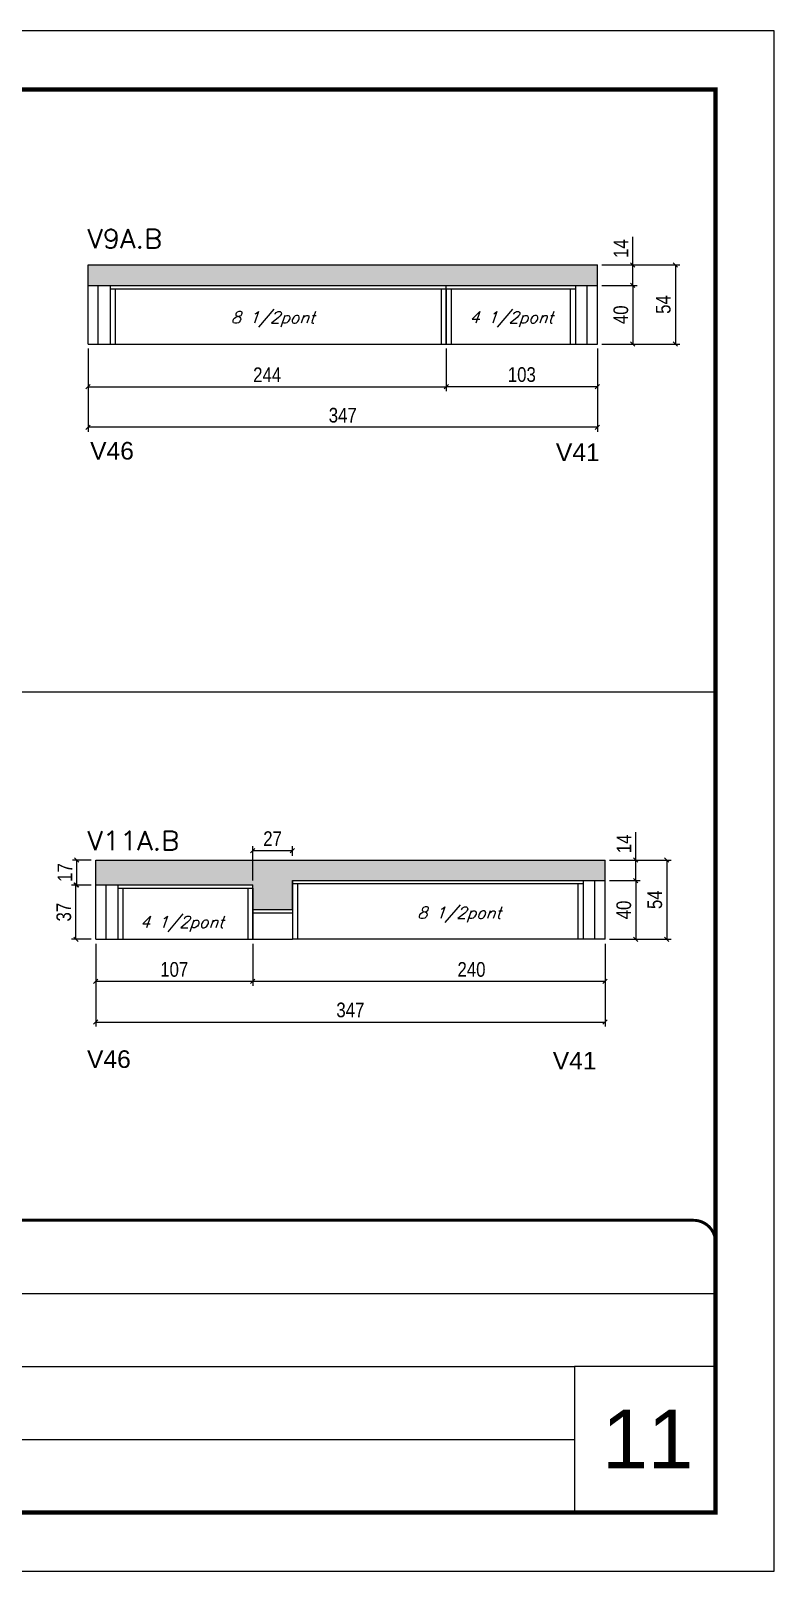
# Model space of a CAD drawing. Header units: millimetres. Extents: x 2921 to 9246, y 316 to 11751.
# Drawn here: x 7070 to 7576, y 7207 to 8257 of the extents above; entities that cross this region are included whole.
import ezdxf

# ---------------------------------------------------------------- set-up
doc = ezdxf.new("R2010")
doc.units = ezdxf.units.MM
doc.linetypes.add('CONTINUO', pattern=[0])
doc.linetypes.add('DASHED', pattern=[0.75, 0.5, -0.25])
for name, color, linetype in [('1', 3, 'Continuous'), ('5', 5, 'Continuous'), ('8', 8, 'Continuous'), ('COTA', 241, 'Continuous'), ('Painéis', 200, 'Continuous'), ('SARR_2.2x7', 40, 'Continuous'), ('SARR_3.5x7', 81, 'Continuous'), ('texto', 7, 'Continuous')]:
    doc.layers.add(name, color=color, linetype=linetype)
for name, color, linetype, lineweight in [('CARIMBO', 255, 'Continuous', 9), ('Folhas', 255, 'Continuous', 9), ('SARRAFO DE PRESSAO', 251, 'DASHED', 9), ('Texto Seção', 7, 'Continuous', 15)]:
    doc.layers.add(name, color=color, linetype=linetype, lineweight=lineweight)
doc.styles.add('arial', font='arial.ttf')
doc.styles.add('COTA TECNICA', font='techl___.ttf', dxfattribs={"height": 10})
doc.styles.add('COTA TECNICA-50', font='techl___.ttf', dxfattribs={"height": 10})
doc.styles.add('REGUA-120', font='ROMANS.shx', dxfattribs={"height": 15})
doc.styles.add('Romans', font='romans.shx')
doc.styles.get("Standard").update_dxf_attribs({"font": 'arial.ttf'})
doc.dimstyles.new('COTA PAINEL-50', dxfattribs={"dimtxt": 10, "dimasz": 3, "dimexe": 3, "dimexo": 3, "dimgap": 3, "dimtad": 1, "dimdec": 1, "dimzin": 12, "dimdsep": 46, "dimtxsty": 'COTA TECNICA-50', "dimblk1": 'OBLIQUE', "dimblk2": 'OBLIQUE', "dimsah": 1, "dimcen": 0.9, "dimclrd": 4, "dimclre": 4, "dimclrt": 240, "dimadec": 1, "dimazin": 3, "dimtfac": 1, "dimtdec": 1, "dimtmove": 0, "dimatfit": 3, "dimfxl": 1, "dimtolj": 1, "dimtzin": 12, "dimarcsym": 0})
doc.dimstyles.new('PAINEL', dxfattribs={"dimtxt": 10, "dimasz": 3, "dimexe": 3, "dimexo": 3, "dimgap": 3, "dimtad": 1, "dimdec": 1, "dimzin": 12, "dimdsep": 46, "dimtxsty": 'COTA TECNICA', "dimblk1": 'OBLIQUE', "dimblk2": 'OBLIQUE', "dimsah": 1, "dimcen": 0.9, "dimclrd": 4, "dimclre": 4, "dimclrt": 240, "dimadec": 1, "dimazin": 3, "dimtfac": 1, "dimtdec": 1, "dimtmove": 0, "dimatfit": 3, "dimfxl": 1, "dimtolj": 1, "dimtzin": 12, "dimarcsym": 0})

# ---------------------------------------------------------------- blocks, each defined once
blk = doc.blocks.new('9999999999')
at = {"color": 30, "linetype": 'CONTINUO'}
for p, q in [((98564.6, 34379.6), (99584, 34379.6)), ((98564.6, 34329.8), (99488, 34329.8)), ((99584, 34329.8), (99488, 34329.8)), ((99488, 34329.8), (99488, 34230.2)), ((98564.6, 34280), (99488, 34280))]:
    blk.add_line(p, q, dxfattribs=at)
at = {"color": 30, "linetype": 'CONTINUO', "const_width": 2}
blk.add_lwpolyline([(99584, 34230.2), (99584, 34414.4, 0.414214), (99569, 34429.4), (98229, 34429.4, 0.414214), (98214, 34414.4), (98214, 34245.2, 0.414214), (98229, 34230.2), (99584, 34230.2)], format="xyb", dxfattribs=at)
at = {"layer": 'Folhas'}
blk.add_lwpolyline([(98139, 34190.2), (99624, 34190.2), (99624, 35240.2), (98139, 35240.2)], close=True, dxfattribs=at)
at = {"layer": 'Folhas', "color": 30, "const_width": 3}
blk.add_lwpolyline([(98214, 34230.2), (99584, 34230.2), (99584, 35200.2), (98214, 35200.2)], close=True, dxfattribs=at)
blk = doc.blocks.new('_Oblique')
at = {"layer": '1', "color": 0, "lineweight": -2}
blk.add_line((-0.5, -0.5), (0.5, 0.5), dxfattribs=at)
blk = doc.blocks.new('*D757')
at = {"layer": 'COTA', "color": 4, "linetype": 'ByBlock', "lineweight": -2, "transparency": 16777216}
for p, q in [((7108.7, 8040.8), (7108.7, 8011.8)), ((7352.7, 8040.8), (7352.7, 8011.8)), ((7108.7, 8014.8), (7352.7, 8014.8))]:
    blk.add_line(p, q, dxfattribs=at)
at = {"layer": 'Defpoints', "color": 0, "linetype": 'ByBlock', "transparency": 16777216}
for p in [(7108.7, 8043.8), (7352.7, 8043.8), (7352.7, 8014.8)]:
    blk.add_point(p, dxfattribs=at)
at = {"layer": 'COTA', "color": 4, "linetype": 'ByBlock', "lineweight": -2, "transparency": 16777216, "xscale": 3, "yscale": 3, "zscale": 3, "rotation": 180}
blk.add_blockref('_Oblique', (7108.7, 8014.8), dxfattribs=at)
at = {"layer": 'COTA', "color": 4, "linetype": 'ByBlock', "lineweight": -2, "transparency": 16777216, "xscale": 3, "yscale": 3, "zscale": 3}
blk.add_blockref('_Oblique', (7352.7, 8014.8), dxfattribs=at)
at = {"layer": 'COTA', "color": 240, "linetype": 'ByBlock', "transparency": 16777216, "insert": (7230.7, 8022.9), "char_height": 10, "width": 165.595, "attachment_point": 5, "style": 'COTA TECNICA'}
blk.add_mtext('\\A1;244 ', dxfattribs=at)
blk = doc.blocks.new('*D758')
at = {"layer": 'COTA', "color": 4, "lineweight": -2, "transparency": 16777216}
for p, q in [((7352.7, 8040.8), (7352.7, 8011.8)), ((7455.7, 8040.8), (7455.7, 8011.8)), ((7455.7, 8014.8), (7352.7, 8014.8))]:
    blk.add_line(p, q, dxfattribs=at)
at = {"layer": 'Defpoints', "color": 0, "transparency": 16777216}
for p in [(7352.7, 8043.8), (7455.7, 8043.8), (7352.7, 8014.8)]:
    blk.add_point(p, dxfattribs=at)
at = {"layer": 'COTA', "color": 4, "lineweight": -2, "transparency": 16777216, "xscale": 3, "yscale": 3, "zscale": 3, "rotation": 180}
blk.add_blockref('_Oblique', (7352.7, 8014.8), dxfattribs=at)
at = {"layer": 'COTA', "color": 4, "lineweight": -2, "transparency": 16777216, "xscale": 3, "yscale": 3, "zscale": 3}
blk.add_blockref('_Oblique', (7455.7, 8014.8), dxfattribs=at)
at = {"layer": 'COTA', "color": 240, "transparency": 16777216, "insert": (7404.2, 8023), "char_height": 10, "attachment_point": 5, "style": 'COTA TECNICA'}
blk.add_mtext('\\A1;103', dxfattribs=at)
blk = doc.blocks.new('*D759')
at = {"layer": 'Defpoints', "color": 0, "transparency": 16777216}
for p in [(7455.7, 8043.8), (7108.7, 8014.8), (7108.7, 7987.1)]:
    blk.add_point(p, dxfattribs=at)
at = {"layer": 'Painéis', "color": 4, "lineweight": -2, "transparency": 16777216}
for p, q in [((7455.7, 8040.8), (7455.7, 7984.1)), ((7108.7, 8011.8), (7108.7, 7984.1)), ((7455.7, 7987.1), (7108.7, 7987.1))]:
    blk.add_line(p, q, dxfattribs=at)
at = {"layer": 'Painéis', "color": 4, "lineweight": -2, "transparency": 16777216, "xscale": 3, "yscale": 3, "zscale": 3, "rotation": 180}
blk.add_blockref('_Oblique', (7108.7, 7987.1), dxfattribs=at)
at = {"layer": 'Painéis', "color": 4, "lineweight": -2, "transparency": 16777216, "xscale": 3, "yscale": 3, "zscale": 3}
blk.add_blockref('_Oblique', (7455.7, 7987.1), dxfattribs=at)
at = {"layer": 'Painéis', "color": 240, "lineweight": 5, "transparency": 16777216, "insert": (7282.2, 7995.3), "char_height": 10, "attachment_point": 5, "style": 'COTA TECNICA'}
blk.add_mtext('\\A1;347', dxfattribs=at)
blk = doc.blocks.new('*D1158')
at = {"layer": 'Defpoints', "color": 0, "transparency": 16777216}
for p in [(7455.7, 8097.8), (7455.7, 8043.8), (7508.8, 8043.8)]:
    blk.add_point(p, dxfattribs=at)
at = {"layer": 'Painéis', "color": 4, "lineweight": -2, "transparency": 16777216}
for p, q in [((7458.7, 8097.8), (7511.8, 8097.8)), ((7508.8, 8097.8), (7508.8, 8043.8)), ((7458.7, 8043.8), (7511.8, 8043.8))]:
    blk.add_line(p, q, dxfattribs=at)
at = {"layer": 'Painéis', "color": 4, "lineweight": -2, "transparency": 16777216, "xscale": 3, "yscale": 3, "zscale": 3}
for p, rotation in [((7508.8, 8097.8), 90), ((7508.8, 8043.8), 270)]:
    blk.add_blockref('_Oblique', p, dxfattribs=dict(at, rotation=rotation))
at = {"layer": 'Painéis', "color": 240, "lineweight": 5, "transparency": 16777216, "insert": (7500.6, 8070.8), "char_height": 10, "attachment_point": 5, "rotation": 90, "style": 'COTA TECNICA'}
blk.add_mtext('\\A1;54', dxfattribs=at)
blk = doc.blocks.new('*D1159')
at = {"layer": 'Defpoints', "color": 0, "transparency": 16777216}
for p in [(7455.7, 8083.8), (7455.7, 8043.8), (7479.8, 8043.8)]:
    blk.add_point(p, dxfattribs=at)
at = {"layer": 'Painéis', "color": 4, "lineweight": -2, "transparency": 16777216}
for p, q in [((7458.7, 8083.8), (7482.8, 8083.8)), ((7479.8, 8083.8), (7479.8, 8043.8)), ((7458.7, 8043.8), (7482.8, 8043.8))]:
    blk.add_line(p, q, dxfattribs=at)
at = {"layer": 'Painéis', "color": 4, "lineweight": -2, "transparency": 16777216, "xscale": 3, "yscale": 3, "zscale": 3}
for p, rotation in [((7479.8, 8083.8), 90), ((7479.8, 8043.8), 270)]:
    blk.add_blockref('_Oblique', p, dxfattribs=dict(at, rotation=rotation))
at = {"layer": 'Painéis', "color": 240, "lineweight": 5, "transparency": 16777216, "insert": (7471.7, 8063.8), "char_height": 10, "attachment_point": 5, "rotation": 90, "style": 'COTA TECNICA'}
blk.add_mtext('\\A1;40', dxfattribs=at)
blk = doc.blocks.new('*D1160')
at = {"layer": 'Defpoints', "color": 0, "transparency": 16777216}
for p in [(7455.7, 8097.8), (7479.8, 8097.8), (7455.7, 8083.8)]:
    blk.add_point(p, dxfattribs=at)
at = {"layer": 'Painéis', "color": 4, "lineweight": -2, "transparency": 16777216}
for p, q in [((7479.8, 8097.8), (7479.8, 8116.9)), ((7458.7, 8097.8), (7482.8, 8097.8)), ((7479.8, 8083.8), (7479.8, 8097.8)), ((7458.7, 8083.8), (7482.8, 8083.8))]:
    blk.add_line(p, q, dxfattribs=at)
at = {"layer": 'Painéis', "color": 4, "lineweight": -2, "transparency": 16777216, "xscale": 3, "yscale": 3, "zscale": 3}
for p, rotation in [((7479.8, 8097.8), 90), ((7479.8, 8083.8), 270)]:
    blk.add_blockref('_Oblique', p, dxfattribs=dict(at, rotation=rotation))
at = {"layer": 'Painéis', "color": 240, "lineweight": 5, "transparency": 16777216, "insert": (7471.7, 8108.9), "char_height": 10, "attachment_point": 5, "rotation": 90, "style": 'COTA TECNICA'}
blk.add_mtext('\\A1;14', dxfattribs=at)
blk = doc.blocks.new('*D1250')
at = {"layer": 'COTA', "color": 4, "linetype": 'ByBlock', "lineweight": -2, "transparency": 16777216}
for p, q in [((7113.9, 7635.1), (7113.9, 7578.7)), ((7460.9, 7635.1), (7460.9, 7578.7)), ((7113.9, 7581.7), (7460.9, 7581.7))]:
    blk.add_line(p, q, dxfattribs=at)
at = {"layer": 'Defpoints', "color": 0, "linetype": 'ByBlock', "transparency": 16777216}
for p in [(7113.9, 7638.1), (7460.9, 7638.1), (7460.9, 7581.7)]:
    blk.add_point(p, dxfattribs=at)
at = {"layer": 'COTA', "color": 4, "linetype": 'ByBlock', "lineweight": -2, "transparency": 16777216, "xscale": 3, "yscale": 3, "zscale": 3, "rotation": 180}
blk.add_blockref('_Oblique', (7113.9, 7581.7), dxfattribs=at)
at = {"layer": 'COTA', "color": 4, "linetype": 'ByBlock', "lineweight": -2, "transparency": 16777216, "xscale": 3, "yscale": 3, "zscale": 3}
blk.add_blockref('_Oblique', (7460.9, 7581.7), dxfattribs=at)
at = {"layer": 'COTA', "color": 240, "linetype": 'ByBlock', "transparency": 16777216, "insert": (7287.4, 7589.9), "char_height": 10, "attachment_point": 5, "style": 'COTA TECNICA'}
blk.add_mtext('\\A1;347', dxfattribs=at)
blk = doc.blocks.new('*D1251')
at = {"layer": 'COTA', "color": 4, "lineweight": -2, "transparency": 16777216}
for p, q in [((7220.9, 7635.1), (7220.9, 7606.4)), ((7460.9, 7635.1), (7460.9, 7606.4)), ((7460.9, 7609.4), (7220.9, 7609.4))]:
    blk.add_line(p, q, dxfattribs=at)
at = {"layer": 'Defpoints', "color": 0, "transparency": 16777216}
for p in [(7220.9, 7638.1), (7460.9, 7638.1), (7220.9, 7609.4)]:
    blk.add_point(p, dxfattribs=at)
at = {"layer": 'COTA', "color": 4, "lineweight": -2, "transparency": 16777216, "xscale": 3, "yscale": 3, "zscale": 3, "rotation": 180}
blk.add_blockref('_Oblique', (7220.9, 7609.4), dxfattribs=at)
at = {"layer": 'COTA', "color": 4, "lineweight": -2, "transparency": 16777216, "xscale": 3, "yscale": 3, "zscale": 3}
blk.add_blockref('_Oblique', (7460.9, 7609.4), dxfattribs=at)
at = {"layer": 'COTA', "color": 240, "transparency": 16777216, "insert": (7369.9, 7617.5), "char_height": 10, "attachment_point": 5, "style": 'COTA TECNICA'}
blk.add_mtext('\\A1;240 ', dxfattribs=at)
blk = doc.blocks.new('*D1252')
at = {"layer": 'COTA', "color": 4, "lineweight": -2, "transparency": 16777216}
for p, q in [((7113.9, 7635.1), (7113.9, 7606.4)), ((7220.9, 7635.1), (7220.9, 7606.4)), ((7220.9, 7609.4), (7113.9, 7609.4))]:
    blk.add_line(p, q, dxfattribs=at)
at = {"layer": 'Defpoints', "color": 0, "transparency": 16777216}
for p in [(7113.9, 7638.1), (7220.9, 7638.1), (7113.9, 7609.4)]:
    blk.add_point(p, dxfattribs=at)
at = {"layer": 'COTA', "color": 4, "lineweight": -2, "transparency": 16777216, "xscale": 3, "yscale": 3, "zscale": 3, "rotation": 180}
blk.add_blockref('_Oblique', (7113.9, 7609.4), dxfattribs=at)
at = {"layer": 'COTA', "color": 4, "lineweight": -2, "transparency": 16777216, "xscale": 3, "yscale": 3, "zscale": 3}
blk.add_blockref('_Oblique', (7220.9, 7609.4), dxfattribs=at)
at = {"layer": 'COTA', "color": 240, "transparency": 16777216, "insert": (7167.4, 7617.5), "char_height": 10, "attachment_point": 5, "style": 'COTA TECNICA'}
blk.add_mtext('\\A1;107', dxfattribs=at)
blk = doc.blocks.new('*D1253')
at = {"layer": 'COTA', "color": 4, "lineweight": -2, "transparency": 16777216}
for p, q in [((7110.9, 7692.1), (7098, 7692.1)), ((7101, 7675.1), (7101, 7692.1)), ((7110.9, 7675.1), (7098, 7675.1))]:
    blk.add_line(p, q, dxfattribs=at)
at = {"layer": 'Defpoints', "color": 0, "transparency": 16777216}
for p in [(7101, 7692.1), (7113.9, 7692.1), (7113.9, 7675.1)]:
    blk.add_point(p, dxfattribs=at)
at = {"layer": 'COTA', "color": 4, "lineweight": -2, "transparency": 16777216, "xscale": 3, "yscale": 3, "zscale": 3}
for p, rotation in [((7101, 7692.1), 90), ((7101, 7675.1), 270)]:
    blk.add_blockref('_Oblique', p, dxfattribs=dict(at, rotation=rotation))
at = {"layer": 'COTA', "color": 240, "transparency": 16777216, "insert": (7092.9, 7683.6), "char_height": 10, "attachment_point": 5, "rotation": 90, "style": 'COTA TECNICA'}
blk.add_mtext('\\A1;17', dxfattribs=at)
blk = doc.blocks.new('*D1255')
at = {"layer": 'COTA', "color": 4, "lineweight": -2, "transparency": 16777216}
for p, q in [((7220.9, 7678.1), (7220.9, 7701.6)), ((7220.9, 7698.6), (7247.9, 7698.6)), ((7247.9, 7695.1), (7247.9, 7701.6))]:
    blk.add_line(p, q, dxfattribs=at)
at = {"layer": 'Defpoints', "color": 0, "transparency": 16777216}
for p in [(7247.9, 7698.6), (7247.9, 7692.1), (7220.9, 7675.1)]:
    blk.add_point(p, dxfattribs=at)
at = {"layer": 'COTA', "color": 4, "lineweight": -2, "transparency": 16777216, "xscale": 3, "yscale": 3, "zscale": 3, "rotation": 180}
blk.add_blockref('_Oblique', (7220.9, 7698.6), dxfattribs=at)
at = {"layer": 'COTA', "color": 4, "lineweight": -2, "transparency": 16777216, "xscale": 3, "yscale": 3, "zscale": 3}
blk.add_blockref('_Oblique', (7247.9, 7698.6), dxfattribs=at)
at = {"layer": 'COTA', "color": 240, "transparency": 16777216, "insert": (7234.4, 7706.7), "char_height": 10, "attachment_point": 5, "style": 'COTA TECNICA'}
blk.add_mtext('\\A1;27', dxfattribs=at)
blk = doc.blocks.new('*D1254')
at = {"layer": 'COTA', "color": 4, "lineweight": -2, "transparency": 16777216}
for p, q in [((7463.9, 7692.1), (7505.9, 7692.1)), ((7502.9, 7692.1), (7502.9, 7638.1)), ((7463.9, 7638.1), (7505.9, 7638.1))]:
    blk.add_line(p, q, dxfattribs=at)
at = {"layer": 'Defpoints', "color": 0, "transparency": 16777216}
for p in [(7460.9, 7692.1), (7460.9, 7638.1), (7502.9, 7638.1)]:
    blk.add_point(p, dxfattribs=at)
at = {"layer": 'COTA', "color": 4, "lineweight": -2, "transparency": 16777216, "xscale": 3, "yscale": 3, "zscale": 3}
for p, rotation in [((7502.9, 7692.1), 90), ((7502.9, 7638.1), 270)]:
    blk.add_blockref('_Oblique', p, dxfattribs=dict(at, rotation=rotation))
at = {"layer": 'COTA', "color": 240, "transparency": 16777216, "insert": (7494.8, 7665.1), "char_height": 10, "attachment_point": 5, "rotation": 90, "style": 'COTA TECNICA-50'}
blk.add_mtext('\\A1;54', dxfattribs=at)
blk = doc.blocks.new('*D1256')
at = {"layer": 'Defpoints', "color": 0, "transparency": 16777216}
for p in [(7460.9, 7692.1), (7481.8, 7692.1), (7460.9, 7678.1)]:
    blk.add_point(p, dxfattribs=at)
at = {"layer": 'Painéis', "color": 4, "lineweight": -2, "transparency": 16777216}
for p, q in [((7481.8, 7692.1), (7481.8, 7711.2)), ((7463.9, 7692.1), (7484.8, 7692.1)), ((7481.8, 7678.1), (7481.8, 7692.1)), ((7463.9, 7678.1), (7484.8, 7678.1))]:
    blk.add_line(p, q, dxfattribs=at)
at = {"layer": 'Painéis', "color": 4, "lineweight": -2, "transparency": 16777216, "xscale": 3, "yscale": 3, "zscale": 3}
for p, rotation in [((7481.8, 7692.1), 90), ((7481.8, 7678.1), 270)]:
    blk.add_blockref('_Oblique', p, dxfattribs=dict(at, rotation=rotation))
at = {"layer": 'Painéis', "color": 240, "lineweight": 5, "transparency": 16777216, "insert": (7473.8, 7703.2), "char_height": 10, "attachment_point": 5, "rotation": 90, "style": 'COTA TECNICA'}
blk.add_mtext('\\A1;14', dxfattribs=at)
blk = doc.blocks.new('*D1257')
at = {"layer": 'Defpoints', "color": 0, "transparency": 16777216}
for p in [(7460.9, 7678.1), (7460.9, 7638.1), (7481.8, 7638.1)]:
    blk.add_point(p, dxfattribs=at)
at = {"layer": 'Painéis', "color": 4, "lineweight": -2, "transparency": 16777216}
for p, q in [((7463.9, 7678.1), (7484.8, 7678.1)), ((7481.8, 7678.1), (7481.8, 7638.1)), ((7463.9, 7638.1), (7484.8, 7638.1))]:
    blk.add_line(p, q, dxfattribs=at)
at = {"layer": 'Painéis', "color": 4, "lineweight": -2, "transparency": 16777216, "xscale": 3, "yscale": 3, "zscale": 3}
for p, rotation in [((7481.8, 7678.1), 90), ((7481.8, 7638.1), 270)]:
    blk.add_blockref('_Oblique', p, dxfattribs=dict(at, rotation=rotation))
at = {"layer": 'Painéis', "color": 240, "lineweight": 5, "transparency": 16777216, "insert": (7473.7, 7658.1), "char_height": 10, "attachment_point": 5, "rotation": 90, "style": 'COTA TECNICA'}
blk.add_mtext('\\A1;40', dxfattribs=at)
blk = doc.blocks.new('*D1258')
at = {"layer": 'Defpoints', "color": 0, "transparency": 16777216}
for p in [(7100.4, 7675.1), (7113.9, 7675.1), (7113.9, 7638.1)]:
    blk.add_point(p, dxfattribs=at)
at = {"layer": 'Painéis', "color": 4, "lineweight": -2, "transparency": 16777216}
for p, q in [((7110.9, 7675.1), (7097.4, 7675.1)), ((7100.4, 7638.1), (7100.4, 7675.1)), ((7110.9, 7638.1), (7097.4, 7638.1))]:
    blk.add_line(p, q, dxfattribs=at)
at = {"layer": 'Painéis', "color": 4, "lineweight": -2, "transparency": 16777216, "xscale": 3, "yscale": 3, "zscale": 3}
for p, rotation in [((7100.4, 7675.1), 90), ((7100.4, 7638.1), 270)]:
    blk.add_blockref('_Oblique', p, dxfattribs=dict(at, rotation=rotation))
at = {"layer": 'Painéis', "color": 240, "lineweight": 5, "transparency": 16777216, "insert": (7092.2, 7656.6), "char_height": 10, "attachment_point": 5, "rotation": 90, "style": 'COTA TECNICA'}
blk.add_mtext('\\A1;37', dxfattribs=at)

msp = doc.modelspace()

# ---------------------------------------------------------------- hatches: boundary and pattern name
at = {"layer": 'COTA', "linetype": 'ByBlock'}
h = msp.add_hatch(dxfattribs=at)
h.set_pattern_fill('AR-CONC', color=256, scale=0.03)
h.set_pattern_definition([(50, (5495.9465, -8458.0364), (5.4655401, -0.4781726), [0.5715, -6.2865]), (355, (5495.9465, -8458.0364), (-1.0573026, 5.7317054), [0.4572, -5.0292175]), (100.451445, (5496.402, -8458.076), (4.4082374, 5.2535326), [0.4857003, -5.3427073]), (46.1842, (5495.9465, -8456.5124), (8.1323712, -1.2612698), [0.85725, -9.42975]), (96.63556, (5496.624, -8456.6175), (7.122124, 7.4227837), [0.7285507, -8.0140682]), (351.18415, (5495.9465, -8456.512), (7.122124, 7.4227837), [0.685799, -7.543792]), (21, (5496.7085, -8456.8934), (4.5484317, -3.067956), [0.5715, -6.2865]), (326, (5496.7085, -8456.8934), (1.8540609, 5.525639), [0.4572, -5.0292]), (71.451445, (5497.0876, -8457.149), (6.4024926, 2.457683), [0.4857003, -5.3426981]), (37.5, (5495.9465, -8458.0364), (0.0926581, 2.53665117), [0, -4.96824, 0, -5.1054, 0, -5.04825]), (7.5, (5495.9465, -8458.0364), (2.00458988, 3.00541724), [0, -2.91084, 0, -4.85394, 0, -1.92405]), (327.5, (5494.2473, -8458.0364), (4.06771786, -0.17186232), [0, -1.905, 0, -5.9436, 0, -7.8867]), (317.5, (5493.4853, -8458.0364), (4.44387544, 0.7627947), [0, -2.4765, 0, -3.94716, 0, -5.6007])])
h.paths.add_polyline_path([(7455.67, 8097.79), (7455.67, 8083.79), (7108.67, 8083.79), (7108.67, 8097.79)])
h = msp.add_hatch(dxfattribs=at)
h.set_pattern_fill('AR-CONC', color=256, scale=0.03)
h.set_pattern_definition([(50, (5256.212, -8863.705), (5.4655401, -0.4781726), [0.5715, -6.2865]), (355, (5256.212, -8863.705), (-1.0573026, 5.7317054), [0.4572, -5.0292175]), (100.451445, (5256.6675, -8863.745), (4.4082374, 5.2535326), [0.4857003, -5.3427073]), (46.1842, (5256.212, -8862.181), (8.1323712, -1.2612698), [0.85725, -9.42975]), (96.63556, (5256.89, -8862.286), (7.122124, 7.4227837), [0.7285507, -8.0140682]), (351.18415, (5256.212, -8862.181), (7.122124, 7.4227837), [0.685799, -7.543792]), (21, (5256.974, -8862.562), (4.5484317, -3.067956), [0.5715, -6.2865]), (326, (5256.974, -8862.562), (1.8540609, 5.525639), [0.4572, -5.0292]), (71.451445, (5257.353, -8862.818), (6.4024926, 2.457683), [0.4857003, -5.3426981]), (37.5, (5256.212, -8863.7052), (0.0926581, 2.53665117), [0, -4.96824, 0, -5.1054, 0, -5.04825]), (7.5, (5256.212, -8863.7052), (2.00458988, 3.00541724), [0, -2.91084, 0, -4.85394, 0, -1.92405]), (327.5, (5254.5128, -8863.7052), (4.06771786, -0.17186232), [0, -1.905, 0, -5.9436, 0, -7.8867]), (317.5, (5253.7508, -8863.705), (4.44387544, 0.7627947), [0, -2.4765, 0, -3.94716, 0, -5.6007])])
h.paths.add_polyline_path([(7220.93, 7658.12), (7220.93, 7675.12), (7129.98, 7675.12), (7113.93, 7675.12), (7113.93, 7692.12), (7247.93, 7692.12), (7247.93, 7658.12)])
h = msp.add_hatch(dxfattribs=at)
h.set_pattern_fill('AR-CONC', color=256, scale=0.03)
h.set_pattern_definition([(50, (3271.1406, -7802.3475), (5.4655401, -0.4781726), [0.5715, -6.2865]), (355, (3271.1406, -7802.3475), (-1.0573026, 5.7317054), [0.4572, -5.0292175]), (100.451445, (3271.596, -7802.3873), (4.4082374, 5.2535326), [0.4857003, -5.3427073]), (46.1842, (3271.1406, -7800.8235), (8.1323712, -1.2612698), [0.85725, -9.42975]), (96.63556, (3271.818, -7800.9286), (7.122124, 7.4227837), [0.7285507, -8.0140682]), (351.18415, (3271.1406, -7800.8235), (7.122124, 7.4227837), [0.685799, -7.543792]), (21, (3271.9026, -7801.2045), (4.5484317, -3.067956), [0.5715, -6.2865]), (326, (3271.9026, -7801.2045), (1.8540609, 5.525639), [0.4572, -5.0292]), (71.451445, (3272.2816, -7801.46), (6.4024926, 2.457683), [0.4857003, -5.3426981]), (37.5, (3271.1406, -7802.3475), (0.0926581, 2.53665117), [0, -4.96824, 0, -5.1054, 0, -5.04825]), (7.5, (3271.1406, -7802.3475), (2.00458988, 3.00541724), [0, -2.91084, 0, -4.85394, 0, -1.92405]), (327.5, (3269.4413, -7802.3475), (4.06771786, -0.17186232), [0, -1.905, 0, -5.9436, 0, -7.8867]), (317.5, (3268.6793, -7802.3475), (4.44387544, 0.7627947), [0, -2.4765, 0, -3.94716, 0, -5.6007])])
h.paths.add_polyline_path([(7247.93, 7692.12), (7460.93, 7692.12), (7460.93, 7678.12), (7247.93, 7678.12)])

# ---------------------------------------------------------------- linework, layer by layer
at = {"layer": '8', "linetype": 'ByBlock'}
msp.add_line((6166.13, 7806.88), (7536.13, 7806.88), dxfattribs=at)
at = {"layer": 'COTA', "linetype": 'ByBlock'}
for p, q in [((7108.67, 8097.79), (7455.67, 8097.79)), ((7108.67, 8083.79), (7108.67, 8097.79)), ((7455.67, 8083.79), (7455.67, 8097.79)), ((7113.93, 7692.12), (7460.93, 7692.12)), ((7113.93, 7675.12), (7113.93, 7692.12)), ((7113.93, 7689.12), (7113.93, 7689.12)), ((7460.93, 7692.12), (7460.93, 7692.12)), ((7460.93, 7678.12), (7460.93, 7692.12)), ((7113.93, 7675.12), (7113.93, 7675.12))]:
    msp.add_line(p, q, dxfattribs=at)
at = {"layer": 'Painéis', "linetype": 'ByBlock'}
for p, q in [((7108.67, 8083.79), (7455.67, 8083.79)), ((7108.67, 8043.79), (7108.67, 8083.79)), ((7352.67, 8043.79), (7352.67, 8083.79)), ((7108.67, 8043.79), (7455.67, 8043.79)), ((7247.93, 7658.12), (7247.93, 7678.12)), ((7460.93, 7638.12), (7460.93, 7678.12)), ((7113.93, 7675.12), (7220.93, 7675.12)), ((7113.93, 7638.12), (7113.93, 7675.12)), ((7113.93, 7638.12), (7247.93, 7638.12)), ((7460.93, 7638.12), (7247.93, 7638.12))]:
    msp.add_line(p, q, dxfattribs=at)
at = {"layer": 'Painéis'}
for p, q in [((7455.67, 8043.79), (7455.67, 8083.79)), ((7220.93, 7638.12), (7220.93, 7675.12)), ((7247.93, 7658.12), (7220.93, 7658.12))]:
    msp.add_line(p, q, dxfattribs=at)
at = {"layer": 'Painéis', "lineweight": 5}
msp.add_line((7247.93, 7678.12), (7460.93, 7678.12), dxfattribs=at)
at = {"layer": 'SARR_2.2x7', "linetype": 'Continuous'}
for p, q in [((7115.67, 8043.79), (7115.67, 8083.79)), ((7123.67, 8081.59), (7352.67, 8081.59)), ((7352.67, 8081.59), (7440.67, 8081.59)), ((7448.67, 8043.79), (7448.67, 8083.79)), ((7445.93, 7675.92), (7247.93, 7675.92)), ((7453.93, 7638.12), (7453.93, 7678.12)), ((7120.93, 7638.12), (7120.93, 7675.12)), ((7128.93, 7672.92), (7220.93, 7672.92)), ((7247.93, 7655.92), (7220.93, 7655.92))]:
    msp.add_line(p, q, dxfattribs=at)
at = {"layer": 'SARR_3.5x7'}
for p, q in [((7123.67, 8083.79), (7123.67, 8043.79)), ((7127.17, 8081.59), (7127.17, 8043.79)), ((7349.17, 8081.59), (7349.17, 8043.79)), ((7352.67, 8081.59), (7352.67, 8043.79)), ((7356.17, 8081.59), (7356.17, 8043.79)), ((7437.17, 8081.59), (7437.17, 8043.79)), ((7440.67, 8083.79), (7440.67, 8043.79)), ((7123.67, 8043.79), (7127.17, 8043.79)), ((7349.17, 8043.79), (7352.67, 8043.79)), ((7352.67, 8043.79), (7356.17, 8043.79)), ((7247.93, 7678.12), (7247.93, 7638.12)), ((7247.93, 7678.12), (7247.93, 7638.12)), ((7251.43, 7675.92), (7251.43, 7638.12)), ((7442.43, 7675.92), (7442.43, 7638.12)), ((7445.93, 7678.12), (7445.93, 7638.12)), ((7128.93, 7675.12), (7128.93, 7638.12)), ((7132.43, 7672.92), (7132.43, 7638.12)), ((7217.43, 7672.92), (7217.43, 7638.12)), ((7220.93, 7672.92), (7220.93, 7638.12))]:
    msp.add_line(p, q, dxfattribs=at)

# ---------------------------------------------------------------- block references
at = {"layer": 'SARRAFO DE PRESSAO', "color": 6, "linetype": 'ByBlock'}
msp.add_blockref('9999999999', (-92047.85, -26982.83), dxfattribs=at)

# ---------------------------------------------------------------- texts
at = {"layer": '5', "linetype": 'Continuous'}
for s, p in [('V46', (7110.08, 7965.13)), ('V41', (7427.41, 7964.08)), ('V46', (7107.97, 7550.43)), ('V41', (7425.3, 7549.38))]:
    msp.add_text(s, height=12, rotation=0.00004, dxfattribs=at).set_placement(p)
at = {"layer": 'CARIMBO', "style": 'arial'}
msp.add_text('11', height=40, dxfattribs=at).set_placement((7458.99, 7277.52))
at = {"layer": 'texto', "color": 2, "char_height": 8, "attachment_point": 5, "style": 'Romans'}
for s, insert in [('{\\Q19;\\C256;8 1/2pont}', (7234.54, 8060.71)), ('{\\Q19;\\C256;4 1/2pont}', (7397.04, 8060.71)), ('{\\Q19;\\C256;4 1/2pont}', (7172.63, 7648.58)), ('{\\Q19;\\C256;8 1/2pont}', (7361.51, 7654.85))]:
    msp.add_mtext(s, dxfattribs=dict(at, insert=insert))
at = {"layer": 'Texto Seção', "style": 'REGUA-120', "width": 1.05}
for s, p in [('V9A.B', (7108.18, 8109.11)), ('V11A.B', (7108.18, 7698.84))]:
    msp.add_text(s, height=13, dxfattribs=at).set_placement(p)

# ---------------------------------------------------------------- dimensions: what is measured, and where the dimension line sits
at = {"layer": 'COTA', "linetype": 'ByBlock'}
dim = msp.add_linear_dim(base=(7352.67, 8014.83), p1=(7108.67, 8043.79), p2=(7352.67, 8043.79), text='<> ', dimstyle='PAINEL', dxfattribs=at)
dim.commit()
dim.dimension.update_dxf_attribs({"geometry": '*D757', "text_midpoint": (7230.67, 8014.83), "dimtype": 160})
at = {"layer": 'COTA'}
dim = msp.add_linear_dim(base=(7352.67, 8014.83), p1=(7455.67, 8043.79), p2=(7352.67, 8043.79), dimstyle='PAINEL', dxfattribs=at)
dim.commit()
dim.dimension.update_dxf_attribs({"geometry": '*D758', "text_midpoint": (7404.17, 8023.05)})
for base, p1, p2, angle, dimstyle, picture, middle in [((7247.93, 7698.61), (7220.93, 7675.12), (7247.93, 7692.12), 0, 'PAINEL', '*D1255', (7234.43, 7706.68)), ((7100.97, 7692.12), (7113.93, 7675.12), (7113.93, 7692.12), 90, 'PAINEL', '*D1253', (7092.9, 7683.62)), ((7502.93, 7638.12), (7460.93, 7692.12), (7460.93, 7638.12), 90, 'COTA PAINEL-50', '*D1254', (7494.82, 7665.12)), ((7113.93, 7609.43), (7220.93, 7638.12), (7113.93, 7638.12), 0, 'PAINEL', '*D1252', (7167.43, 7617.53))]:
    dim = msp.add_linear_dim(base=base, p1=p1, p2=p2, angle=angle, dimstyle=dimstyle, dxfattribs=at)
    dim.commit()
    dim.dimension.update_dxf_attribs({"geometry": picture, "text_midpoint": middle})
at = {"layer": 'COTA', "linetype": 'ByBlock'}
dim = msp.add_linear_dim(base=(7460.93, 7581.7), p1=(7113.93, 7638.12), p2=(7460.93, 7638.12), angle=180, dimstyle='PAINEL', dxfattribs=at)
dim.commit()
dim.dimension.update_dxf_attribs({"geometry": '*D1250', "text_midpoint": (7287.43, 7589.92)})
at = {"layer": 'COTA'}
dim = msp.add_linear_dim(base=(7220.93, 7609.43), p1=(7460.93, 7638.12), p2=(7220.93, 7638.12), angle=180, text='<> ', dimstyle='PAINEL', dxfattribs=at)
dim.commit()
dim.dimension.update_dxf_attribs({"geometry": '*D1251', "text_midpoint": (7369.93, 7609.43), "dimtype": 160})
at = {"layer": 'Painéis', "lineweight": 5}
for base, p1, p2, angle, picture, middle in [((7479.79, 8097.79), (7455.67, 8083.79), (7455.67, 8097.79), 90, '*D1160', (7471.71, 8108.85)), ((7508.75, 8043.79), (7455.67, 8097.79), (7455.67, 8043.79), 90, '*D1158', (7500.64, 8070.79)), ((7479.79, 8043.79), (7455.67, 8083.79), (7455.67, 8043.79), 90, '*D1159', (7471.68, 8063.79)), ((7108.67, 7987.1), (7455.67, 8043.79), (7108.67, 8014.83), 180, '*D759', (7282.17, 7995.32)), ((7481.83, 7692.12), (7460.93, 7678.12), (7460.93, 7692.12), 90, '*D1256', (7473.75, 7703.18)), ((7100.45, 7675.12), (7113.93, 7638.12), (7113.93, 7675.12), 90, '*D1258', (7092.23, 7656.62)), ((7481.83, 7638.12), (7460.93, 7678.12), (7460.93, 7638.12), 90, '*D1257', (7473.72, 7658.12))]:
    dim = msp.add_linear_dim(base=base, p1=p1, p2=p2, angle=angle, dimstyle='PAINEL', dxfattribs=at)
    dim.commit()
    dim.dimension.update_dxf_attribs({"geometry": picture, "text_midpoint": middle})

doc.saveas('drawing.dxf')
